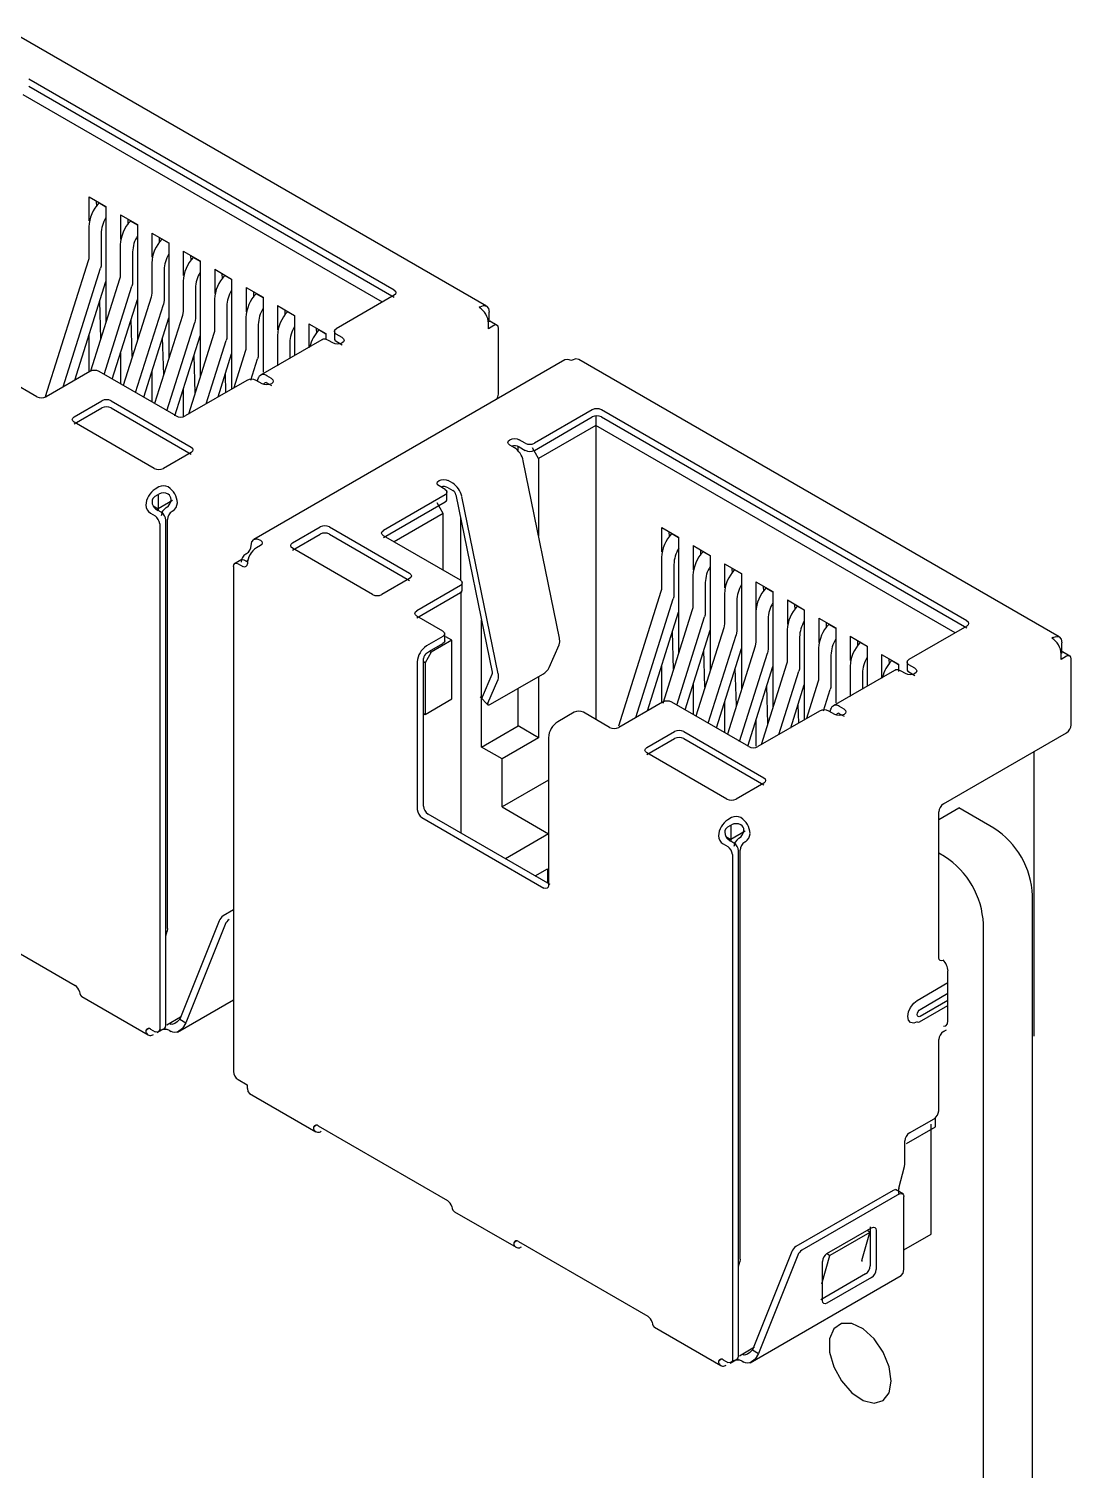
# Model space of a CAD drawing. Header units: millimetres. Extents: x 2 to 1109, y 2 to 430.
# Drawn here: x 103.72 to 127.65, y 73.47 to 106.55 of the extents above; entities that cross this region are included whole.
import ezdxf

# ---------------------------------------------------------------- set-up
doc = ezdxf.new("R2010")
doc.units = ezdxf.units.MM
doc.header["$LTSCALE"] = 0.5
doc.layers.add('几何体', color=7, linetype='Continuous')

msp = doc.modelspace()

# ---------------------------------------------------------------- linework, layer by layer
at = {"layer": '几何体'}
for p, q in [((114.225, 100.182), (103.194, 106.55)), ((112.102, 100.555), (103.716, 105.396)), ((103.716, 105.233), (112.102, 100.392)), ((111.833, 100.278), (103.588, 105.037)), ((105.098, 102.696), (105.487, 102.471)), ((105.098, 102.14), (105.098, 102.696)), ((105.277, 102.475), (105.273, 102.595)), ((105.487, 102.46), (105.326, 102.553)), ((105.487, 102.471), (105.487, 99.812)), ((105.819, 102.28), (106.208, 102.055)), ((105.819, 102.28), (105.819, 101.723)), ((105.094, 102.008), (105.094, 101.314)), ((105.998, 102.059), (105.994, 102.178)), ((106.208, 102.044), (106.048, 102.136)), ((106.208, 102.055), (106.208, 99.395)), ((105.377, 101.845), (105.377, 101.151)), ((105.816, 101.592), (105.816, 100.898)), ((106.54, 101.863), (106.929, 101.639)), ((106.54, 101.863), (106.54, 101.307)), ((106.719, 101.642), (106.715, 101.762)), ((106.929, 101.627), (106.769, 101.72)), ((106.929, 101.639), (106.929, 98.979)), ((106.099, 101.428), (106.099, 100.734)), ((107.262, 101.447), (107.651, 101.222)), ((107.262, 101.447), (107.262, 100.891)), ((107.44, 101.238), (107.437, 101.346)), ((107.651, 101.211), (107.49, 101.304)), ((105.079, 101.222), (104.094, 98.1)), ((104.502, 98.331), (105.362, 101.059)), ((106.537, 101.175), (106.537, 100.481)), ((106.82, 101.012), (106.82, 100.318)), ((107.651, 101.222), (107.651, 98.562)), ((107.983, 101.03), (108.372, 100.806)), ((107.983, 101.03), (107.983, 100.474)), ((108.161, 100.822), (108.158, 100.929)), ((104.773, 98.488), (105.487, 100.752)), ((105.8, 100.806), (105.134, 98.692)), ((105.445, 98.618), (106.083, 100.642)), ((107.258, 100.759), (107.258, 100.065)), ((107.541, 100.596), (107.541, 99.901)), ((108.372, 100.795), (108.211, 100.887)), ((108.372, 100.806), (108.372, 98.279)), ((108.704, 100.614), (109.093, 100.39)), ((108.704, 100.614), (108.704, 100.058)), ((105.371, 99.443), (105.344, 100.299)), ((105.632, 98.51), (106.208, 100.336)), ((106.522, 100.389), (105.883, 98.365)), ((107.979, 100.342), (107.979, 99.648)), ((108.883, 100.393), (108.879, 100.513)), ((109.093, 100.378), (108.933, 100.471)), ((109.093, 100.39), (109.093, 98.67)), ((112.102, 100.433), (110.772, 99.665)), ((106.166, 98.202), (106.804, 100.226)), ((106.354, 98.093), (106.929, 99.919)), ((107.243, 99.973), (106.604, 97.949)), ((108.262, 100.179), (108.262, 99.485)), ((108.701, 99.926), (108.701, 99.232)), ((109.425, 100.198), (109.814, 99.973)), ((109.425, 100.198), (109.425, 99.642)), ((109.604, 99.977), (109.6, 100.097)), ((109.814, 99.962), (109.654, 100.054)), ((109.814, 99.973), (109.814, 99.051)), ((114.075, 100.167), (114.057, 100.157)), ((114.287, 99.832), (114.287, 100.045)), ((106.092, 99.026), (106.065, 99.883)), ((106.887, 97.785), (107.526, 99.81)), ((108.984, 99.763), (108.984, 99.069)), ((110.147, 99.781), (110.536, 99.557)), ((110.147, 99.781), (110.147, 99.225)), ((110.325, 99.561), (110.322, 99.68)), ((110.536, 99.545), (110.375, 99.638)), ((110.731, 99.63), (110.731, 99.415)), ((114.269, 99.667), (114.269, 99.79)), ((114.393, 99.739), (114.269, 99.667)), ((114.466, 99.744), (114.303, 99.838)), ((114.489, 99.731), (114.466, 99.744)), ((114.499, 98.167), (114.499, 99.677)), ((105.098, 98.675), (105.098, 99.519)), ((106.813, 98.61), (106.787, 99.467)), ((107.071, 97.665), (107.651, 99.503)), ((107.964, 99.557), (107.381, 97.707)), ((107.79, 97.943), (108.247, 99.393)), ((110.445, 99.415), (109.031, 98.599)), ((109.422, 99.51), (109.422, 98.816)), ((109.705, 99.346), (109.705, 98.988)), ((110.536, 99.557), (110.536, 99.423)), ((110.698, 99.341), (110.595, 99.4)), ((110.91, 99.463), (110.772, 99.543)), ((110.772, 99.379), (110.91, 99.3)), ((105.819, 99.103), (105.819, 98.402)), ((107.534, 98.194), (107.508, 99.05)), ((108.061, 98.1), (108.372, 99.087)), ((108.685, 99.14), (108.423, 98.309)), ((108.812, 98.483), (108.968, 98.977)), ((116.025, 98.95), (108.883, 94.827)), ((116.192, 98.945), (116.174, 98.935)), ((127.373, 92.592), (116.342, 98.96)), ((105.116, 98.686), (104.112, 98.106)), ((107.096, 97.665), (105.328, 98.686)), ((106.54, 98.686), (106.54, 97.985)), ((108.242, 98.205), (108.229, 98.634)), ((103.899, 98.106), (103.298, 98.453)), ((107.262, 98.27), (107.262, 97.648)), ((108.722, 98.481), (107.308, 97.665)), ((109.072, 98.402), (108.934, 98.481)), ((108.976, 98.52), (108.961, 98.466)), ((109.181, 98.421), (109.284, 98.361)), ((109.284, 98.524), (109.182, 98.583)), ((104.755, 97.645), (105.391, 98.012)), ((105.604, 98.012), (107.442, 96.951)), ((104.755, 97.481), (105.391, 97.849)), ((105.604, 97.849), (107.442, 96.787)), ((116.652, 97.806), (115.322, 97.039)), ((115.322, 96.875), (116.652, 97.643)), ((116.737, 97.664), (116.737, 97.447)), ((125.25, 92.965), (116.864, 97.806)), ((116.864, 97.643), (125.25, 92.801)), ((106.593, 96.461), (104.755, 97.522)), ((116.737, 97.447), (115.421, 96.687)), ((124.981, 92.687), (116.737, 97.447)), ((116.737, 97.447), (116.737, 90.695)), ((114.864, 96.936), (114.76, 96.996)), ((114.948, 96.865), (114.948, 96.964)), ((115.11, 97.039), (114.972, 97.118)), ((114.972, 96.955), (115.11, 96.875)), ((107.442, 96.828), (106.806, 96.461)), ((115.902, 92.562), (115.068, 96.636)), ((115.421, 96.687), (115.28, 96.932)), ((115.421, 96.687), (115.421, 94.911)), ((106.703, 96.034), (106.615, 95.983)), ((113.272, 95.977), (113.134, 96.057)), ((113.448, 96.12), (113.346, 96.179)), ((113.346, 96.016), (113.449, 95.956)), ((106.615, 95.82), (106.685, 95.861)), ((106.685, 95.861), (106.703, 95.871)), ((106.685, 95.861), (106.685, 95.534)), ((107.012, 95.723), (106.685, 95.534)), ((113.272, 95.855), (111.858, 95.038)), ((111.858, 94.875), (113.272, 95.691)), ((113.229, 95.422), (113.088, 95.667)), ((113.313, 95.727), (113.313, 95.942)), ((113.518, 95.856), (114.351, 91.782)), ((114.488, 91.746), (113.654, 95.819)), ((106.509, 95.432), (106.615, 95.371)), ((106.574, 95.599), (106.685, 95.534)), ((106.65, 95.514), (106.685, 95.493)), ((106.685, 95.534), (106.685, 95.493)), ((106.756, 95.453), (106.685, 95.493)), ((106.88, 95.565), (106.862, 95.555)), ((106.898, 85.899), (106.898, 95.289)), ((107.021, 95.483), (107.004, 95.473)), ((113.229, 95.422), (112.105, 94.773)), ((113.229, 94.124), (113.229, 95.422)), ((113.625, 95.33), (113.625, 93.906)), ((106.721, 95.187), (106.721, 83.592)), ((106.862, 83.674), (106.862, 95.269)), ((109.772, 94.749), (110.408, 95.116)), ((109.772, 94.585), (110.408, 94.953)), ((110.62, 95.116), (112.459, 94.055)), ((110.62, 94.953), (112.459, 93.891)), ((118.246, 95.105), (118.635, 94.881)), ((118.246, 94.549), (118.246, 95.105)), ((118.425, 94.897), (118.421, 95.004)), ((118.635, 94.87), (118.475, 94.962)), ((109.033, 94.689), (108.944, 94.638)), ((111.61, 93.565), (109.772, 94.626)), ((113.625, 93.895), (111.858, 94.916)), ((118.635, 94.881), (118.635, 92.221)), ((118.968, 94.689), (119.357, 94.465)), ((118.968, 94.689), (118.968, 94.133)), ((108.61, 94.37), (108.424, 94.263)), ((108.732, 94.312), (108.662, 94.353)), ((108.715, 94.506), (108.697, 94.495)), ((108.732, 94.353), (108.732, 94.312)), ((118.243, 94.418), (118.243, 93.723)), ((119.146, 94.468), (119.143, 94.588)), ((119.357, 94.453), (119.196, 94.546)), ((119.357, 94.465), (119.357, 91.805)), ((108.414, 94.21), (108.414, 82.615)), ((108.52, 94.271), (108.626, 94.21)), ((118.526, 94.254), (118.526, 93.56)), ((118.964, 94.001), (118.964, 93.307)), ((119.689, 94.273), (120.078, 94.048)), ((119.689, 94.273), (119.689, 93.717)), ((119.868, 94.052), (119.864, 94.172)), ((120.078, 94.037), (119.917, 94.13)), ((120.078, 94.048), (120.078, 91.388)), ((112.459, 93.932), (111.822, 93.565)), ((113.625, 93.773), (112.621, 93.193)), ((113.64, 88.09), (113.64, 93.634)), ((113.667, 93.645), (113.667, 93.86)), ((118.228, 93.632), (117.254, 90.545)), ((119.247, 93.838), (119.247, 93.144)), ((120.41, 93.856), (120.799, 93.632)), ((120.41, 93.856), (120.41, 93.198)), ((120.589, 93.636), (120.585, 93.755)), ((120.799, 93.621), (120.638, 93.713)), ((120.799, 93.632), (120.799, 90.972)), ((112.621, 93.03), (113.625, 93.61)), ((117.65, 90.741), (118.51, 93.468)), ((119.685, 93.585), (119.685, 92.891)), ((119.968, 93.422), (119.968, 92.727)), ((121.131, 93.44), (121.52, 93.215)), ((121.131, 93.44), (121.131, 92.884)), ((121.31, 93.219), (121.306, 93.339)), ((121.52, 93.204), (121.36, 93.297)), ((113.222, 92.724), (112.621, 93.071)), ((114.106, 90.065), (114.106, 92.98)), ((117.921, 90.897), (118.635, 93.162)), ((118.949, 93.215), (118.271, 91.065)), ((118.593, 91.028), (119.232, 93.052)), ((120.407, 93.168), (120.407, 92.474)), ((120.689, 93.005), (120.689, 92.311)), ((121.52, 93.215), (121.52, 90.689)), ((121.853, 93.024), (122.241, 92.799)), ((121.853, 93.024), (121.853, 92.467)), ((113.264, 92.474), (113.264, 92.688)), ((118.519, 91.852), (118.492, 92.709)), ((118.781, 90.919), (119.357, 92.745)), ((119.67, 92.799), (119.032, 90.774)), ((119.314, 90.611), (119.953, 92.636)), ((121.128, 92.752), (121.128, 92.058)), ((122.031, 92.803), (122.028, 92.923)), ((122.241, 92.788), (122.081, 92.88)), ((122.241, 92.799), (122.241, 91.08)), ((125.25, 92.842), (123.921, 92.075)), ((113.222, 92.601), (112.848, 92.385)), ((112.918, 92.263), (113.222, 92.438)), ((113.427, 92.516), (112.954, 92.242)), ((113.427, 92.516), (113.293, 92.593)), ((113.427, 91.168), (113.427, 92.516)), ((115.666, 91.891), (115.894, 92.412)), ((119.502, 90.503), (120.078, 92.329)), ((120.391, 92.383), (119.753, 90.358)), ((121.411, 92.589), (121.411, 91.895)), ((121.849, 92.336), (121.849, 91.642)), ((122.574, 92.607), (122.963, 92.383)), ((122.574, 92.607), (122.574, 92.051)), ((122.752, 92.399), (122.749, 92.506)), ((122.963, 92.371), (122.802, 92.464)), ((122.963, 92.383), (122.963, 91.461)), ((127.223, 92.577), (127.205, 92.567)), ((127.435, 92.21), (127.435, 92.454)), ((112.635, 92.018), (112.635, 88.629)), ((112.777, 92.018), (112.777, 92.099)), ((112.777, 90.834), (112.777, 92.018)), ((112.812, 91.997), (112.777, 92.018)), ((112.954, 92.242), (112.812, 91.997)), ((112.812, 91.997), (112.812, 90.813)), ((112.848, 92.222), (112.918, 92.263)), ((112.918, 92.263), (112.954, 92.242)), ((119.24, 91.436), (119.214, 92.293)), ((120.036, 90.195), (120.674, 92.219)), ((122.132, 92.172), (122.132, 91.478)), ((123.295, 92.191), (123.684, 91.966)), ((123.295, 92.191), (123.295, 91.635)), ((123.474, 91.97), (123.47, 92.09)), ((123.684, 91.955), (123.523, 92.048)), ((123.88, 92.039), (123.88, 91.825)), ((127.418, 92.077), (127.418, 92.199)), ((127.541, 92.148), (127.418, 92.077)), ((127.615, 92.153), (127.451, 92.248)), ((127.637, 92.141), (127.615, 92.153)), ((127.647, 90.576), (127.647, 92.087)), ((114.349, 91.732), (114.121, 91.212)), ((114.318, 91.045), (115.52, 91.739)), ((115.421, 91.682), (115.421, 90.278)), ((118.246, 91.085), (118.246, 91.929)), ((119.961, 91.02), (119.935, 91.876)), ((120.223, 90.087), (120.799, 91.913)), ((121.113, 91.966), (120.529, 90.117)), ((120.938, 90.353), (121.395, 91.803)), ((123.594, 91.825), (122.179, 91.008)), ((122.57, 91.919), (122.57, 91.225)), ((122.853, 91.756), (122.853, 91.397)), ((123.684, 91.966), (123.684, 91.8)), ((123.847, 91.75), (123.743, 91.81)), ((124.059, 91.873), (123.921, 91.952)), ((123.921, 91.789), (124.059, 91.709)), ((114.252, 91.075), (114.48, 91.596)), ((114.948, 90.551), (114.948, 91.409)), ((118.968, 91.512), (118.968, 90.811)), ((120.683, 90.603), (120.656, 91.46)), ((121.209, 90.509), (121.52, 91.496)), ((121.834, 91.55), (121.572, 90.719)), ((121.961, 90.892), (122.117, 91.387)), ((112.812, 90.813), (113.427, 91.168)), ((114.078, 91.215), (114.251, 91.035)), ((118.264, 91.095), (117.26, 90.516)), ((120.244, 90.075), (118.476, 91.095)), ((119.689, 91.096), (119.689, 90.395)), ((121.391, 90.614), (121.377, 91.043)), ((122.432, 90.934), (122.33, 90.993)), ((112.777, 88.711), (112.777, 90.834)), ((112.777, 90.834), (112.812, 90.813)), ((116.235, 90.862), (115.86, 90.646)), ((117.048, 90.516), (116.447, 90.862)), ((120.41, 90.679), (120.41, 90.085)), ((121.87, 90.891), (120.456, 90.075)), ((122.22, 90.811), (122.082, 90.891)), ((122.124, 90.929), (122.11, 90.875)), ((122.329, 90.83), (122.432, 90.771)), ((114.106, 90.065), (114.948, 90.551)), ((115.421, 90.278), (114.948, 90.551)), ((117.903, 90.054), (118.54, 90.422)), ((118.752, 90.422), (120.59, 89.36)), ((124.713, 88.76), (127.541, 90.393)), ((114.58, 89.792), (114.106, 90.065)), ((115.421, 90.278), (114.58, 89.792)), ((115.648, 90.279), (115.648, 86.89)), ((117.903, 89.891), (118.54, 90.258)), ((118.752, 90.258), (120.59, 89.197)), ((114.58, 88.69), (114.58, 89.792)), ((119.742, 88.87), (117.903, 89.932)), ((126.799, 83.432), (126.799, 89.964)), ((115.648, 89.306), (114.58, 88.69)), ((120.59, 89.238), (119.954, 88.87)), ((114.58, 88.69), (115.648, 88.073)), ((124.607, 88.402), (125.066, 88.667)), ((125.872, 88.202), (125.066, 88.667)), ((112.742, 88.445), (115.542, 86.829)), ((115.683, 86.91), (112.883, 88.527)), ((119.851, 88.444), (119.763, 88.393)), ((124.607, 85.228), (124.607, 88.576)), ((115.648, 88.073), (114.658, 87.502)), ((119.722, 88.008), (119.834, 87.944)), ((119.763, 88.23), (119.834, 88.27)), ((119.834, 88.27), (119.851, 88.281)), ((119.834, 88.27), (119.834, 87.944)), ((120.161, 88.133), (119.834, 87.944)), ((119.657, 87.842), (119.763, 87.78)), ((119.798, 87.923), (119.834, 87.903)), ((119.834, 87.944), (119.834, 87.903)), ((119.905, 87.862), (119.834, 87.903)), ((120.028, 87.974), (120.011, 87.964)), ((120.011, 76.084), (120.011, 87.678)), ((120.046, 78.309), (120.046, 87.699)), ((120.17, 87.893), (120.152, 87.883)), ((119.869, 87.597), (119.869, 76.002)), ((124.741, 87.549), (124.607, 87.626)), ((115.344, 87.106), (115.627, 87.269)), ((115.627, 87.269), (115.627, 86.943)), ((126.763, 39.65), (126.763, 86.658)), ((101.806, 86.307), (104.776, 84.592)), ((108.084, 86.075), (107.18, 83.817)), ((108.414, 86.325), (108.175, 86.187)), ((106.862, 85.735), (106.89, 85.84)), ((106.898, 85.899), (106.89, 85.84)), ((108.225, 85.994), (107.321, 83.735)), ((125.632, 38.997), (125.632, 86.005)), ((124.819, 83.783), (124.819, 84.926)), ((124.112, 84.249), (124.819, 84.657)), ((124.183, 84.044), (124.819, 84.412)), ((104.934, 84.335), (106.454, 83.458)), ((107.128, 83.522), (108.414, 84.264)), ((124.165, 83.758), (124.819, 84.135)), ((124.819, 84.248), (124.183, 83.881)), ((106.881, 83.685), (107.201, 83.87)), ((106.947, 83.723), (106.982, 83.702)), ((107.18, 83.817), (107.321, 83.735)), ((106.471, 83.605), (106.409, 83.568)), ((106.509, 83.592), (106.615, 83.531)), ((106.666, 83.513), (106.852, 83.62)), ((106.947, 83.559), (106.982, 83.539)), ((124.713, 83.534), (124.783, 83.575)), ((124.607, 81.717), (124.607, 83.35)), ((108.52, 82.431), (108.732, 82.309)), ((108.732, 82.309), (108.732, 82.227)), ((108.784, 82.113), (110.304, 81.235)), ((123.935, 81.207), (124.501, 81.534)), ((124.43, 78.88), (124.43, 81.411)), ((124.536, 81.35), (124.536, 81.563)), ((110.321, 81.382), (110.259, 81.346)), ((110.359, 81.37), (113.328, 79.655)), ((123.87, 80.965), (124.536, 81.35)), ((123.829, 80.492), (123.829, 81.023)), ((123.69, 79.941), (123.822, 80.433)), ((123.822, 80.433), (123.829, 80.492)), ((123.561, 79.889), (121.323, 78.597)), ((123.703, 79.807), (121.465, 78.515)), ((123.798, 79.8), (123.613, 79.907)), ((123.69, 79.941), (123.688, 79.921)), ((123.688, 79.816), (123.688, 79.921)), ((123.809, 78.072), (123.809, 79.746)), ((113.486, 79.398), (114.901, 78.582)), ((122.041, 78.44), (123.066, 79.032)), ((123.023, 78.922), (122.104, 78.391)), ((122.842, 78.276), (123.023, 78.922)), ((123.023, 78.922), (122.966, 78.973)), ((123.031, 79.052), (123.031, 78.154)), ((123.172, 78.97), (123.172, 78.072)), ((123.809, 78.521), (124.43, 78.88)), ((114.917, 78.729), (114.855, 78.693)), ((114.955, 78.716), (117.925, 77.002)), ((121.232, 78.485), (120.328, 76.226)), ((122.046, 78.443), (122.104, 78.391)), ((120.011, 78.144), (120.039, 78.249)), ((120.046, 78.309), (120.039, 78.249)), ((121.374, 78.403), (120.47, 76.145)), ((121.922, 77.745), (122.104, 78.391)), ((121.935, 77.358), (121.935, 78.256)), ((122.842, 78.276), (122.839, 78.255)), ((120.277, 75.931), (123.747, 77.935)), ((122.925, 77.97), (121.9, 77.378)), ((123.066, 77.888), (122.041, 77.297)), ((118.083, 76.745), (119.603, 75.867)), ((120.029, 76.094), (120.377, 76.295)), ((120.095, 76.132), (120.13, 76.112)), ((120.328, 76.226), (120.47, 76.145)), ((119.62, 76.014), (119.557, 75.978)), ((119.657, 76.002), (119.763, 75.941)), ((119.815, 75.923), (120, 76.03)), ((120.095, 75.969), (120.13, 75.948))]:
    msp.add_line(p, q, dxfattribs=at)
at = {"layer": '几何体', "flags": 128}
for points in [[(105.094, 101.314), (105.09, 101.269), (105.079, 101.222)], [(105.377, 101.151), (105.373, 101.106), (105.362, 101.059)], [(105.816, 100.897), (105.812, 100.853), (105.8, 100.806)], [(106.098, 100.734), (106.095, 100.69), (106.083, 100.642)], [(106.537, 100.481), (106.533, 100.436), (106.522, 100.389)], [(106.82, 100.318), (106.816, 100.273), (106.804, 100.226)], [(112.102, 100.555), (112.133, 100.528), (112.143, 100.494), (112.133, 100.46), (112.102, 100.433)], [(107.258, 100.065), (107.254, 100.02), (107.243, 99.973)], [(114.075, 100.167), (114.156, 100.196), (114.225, 100.182), (114.271, 100.129), (114.287, 100.045)], [(107.541, 99.901), (107.537, 99.857), (107.526, 99.81)], [(107.979, 99.648), (107.975, 99.604), (107.964, 99.557)], [(110.772, 99.543), (110.741, 99.57), (110.731, 99.604), (110.742, 99.638), (110.772, 99.665)], [(114.325, 99.825), (114.291, 99.833), (114.251, 99.82)], [(114.499, 99.677), (114.49, 99.718), (114.466, 99.744), (114.432, 99.752), (114.393, 99.739)], [(108.262, 99.485), (108.258, 99.44), (108.247, 99.393)], [(110.595, 99.4), (110.527, 99.427), (110.466, 99.424), (110.447, 99.412)], [(110.91, 99.463), (110.943, 99.435), (110.954, 99.402), (110.943, 99.369), (110.91, 99.341), (110.862, 99.322), (110.804, 99.315), (110.747, 99.322), (110.698, 99.341)], [(110.731, 99.441), (110.741, 99.407), (110.772, 99.379)], [(108.701, 99.232), (108.697, 99.187), (108.685, 99.14)], [(108.983, 99.069), (108.98, 99.024), (108.968, 98.977)], [(116.174, 98.935), (116.093, 98.963), (116.025, 98.95)], [(116.342, 98.96), (116.273, 98.973), (116.192, 98.945)], [(109.284, 98.524), (109.317, 98.496), (109.328, 98.463), (109.317, 98.43), (109.284, 98.402), (109.235, 98.383), (109.178, 98.376), (109.121, 98.383), (109.072, 98.402)], [(104.755, 97.522), (104.724, 97.55), (104.714, 97.584), (104.724, 97.617), (104.755, 97.645)], [(107.442, 96.951), (107.473, 96.923), (107.483, 96.889), (107.473, 96.856), (107.442, 96.828)], [(114.76, 96.996), (114.728, 97.024), (114.716, 97.057), (114.728, 97.09), (114.76, 97.118), (114.809, 97.137), (114.866, 97.144), (114.924, 97.137), (114.972, 97.118)], [(113.134, 96.057), (113.101, 96.085), (113.09, 96.118), (113.101, 96.151), (113.134, 96.179), (113.183, 96.198), (113.24, 96.205), (113.297, 96.198), (113.346, 96.179)], [(113.272, 95.977), (113.303, 95.95), (113.313, 95.916), (113.303, 95.882), (113.272, 95.855)], [(106.544, 95.697), (106.551, 95.65), (106.574, 95.599)], [(113.272, 95.691), (113.303, 95.719), (113.313, 95.753), (113.313, 95.753)], [(111.858, 94.916), (111.827, 94.944), (111.816, 94.977), (111.827, 95.011), (111.858, 95.038)], [(108.821, 94.689), (108.837, 94.774), (108.883, 94.827), (108.952, 94.84), (109.033, 94.812)], [(109.033, 94.812), (109.064, 94.784), (109.074, 94.751), (109.064, 94.717), (109.033, 94.689)], [(109.772, 94.626), (109.741, 94.654), (109.73, 94.687), (109.741, 94.721), (109.772, 94.749)], [(108.662, 94.353), (108.622, 94.365), (108.588, 94.358), (108.588, 94.358)], [(108.414, 94.21), (108.422, 94.25), (108.446, 94.276), (108.481, 94.284), (108.52, 94.271)], [(108.732, 94.271), (108.724, 94.23), (108.7, 94.205), (108.666, 94.197), (108.626, 94.21)], [(112.459, 94.055), (112.49, 94.027), (112.5, 93.993), (112.49, 93.96), (112.459, 93.932)], [(113.625, 93.895), (113.656, 93.868), (113.667, 93.834), (113.656, 93.801), (113.625, 93.773)], [(113.625, 93.61), (113.656, 93.637), (113.667, 93.671), (113.667, 93.671)], [(118.243, 93.723), (118.239, 93.679), (118.227, 93.632)], [(118.526, 93.56), (118.522, 93.515), (118.51, 93.468)], [(118.964, 93.307), (118.96, 93.262), (118.949, 93.215)], [(112.621, 93.071), (112.59, 93.098), (112.58, 93.132), (112.59, 93.166), (112.621, 93.193)], [(119.247, 93.144), (119.243, 93.099), (119.232, 93.052)], [(113.222, 92.601), (113.253, 92.629), (113.264, 92.663), (113.253, 92.696), (113.222, 92.724)], [(119.685, 92.891), (119.681, 92.846), (119.67, 92.799)], [(119.968, 92.727), (119.964, 92.683), (119.953, 92.636)], [(125.25, 92.965), (125.281, 92.937), (125.292, 92.903), (125.281, 92.87), (125.25, 92.842)], [(113.264, 92.499), (113.264, 92.499), (113.253, 92.466), (113.222, 92.438)], [(115.894, 92.412), (115.909, 92.48), (115.902, 92.562)], [(120.407, 92.474), (120.403, 92.43), (120.391, 92.383)], [(120.689, 92.311), (120.685, 92.266), (120.674, 92.219)], [(127.223, 92.577), (127.304, 92.605), (127.373, 92.592), (127.419, 92.539), (127.435, 92.454)], [(121.128, 92.058), (121.124, 92.013), (121.112, 91.966)], [(123.921, 91.952), (123.89, 91.98), (123.88, 92.013), (123.89, 92.047), (123.921, 92.075)], [(127.473, 92.235), (127.439, 92.243), (127.4, 92.23)], [(127.647, 92.087), (127.639, 92.128), (127.615, 92.153), (127.581, 92.161), (127.541, 92.148)], [(114.351, 91.782), (114.354, 91.755), (114.349, 91.732)], [(114.488, 91.746), (114.495, 91.664), (114.48, 91.596)], [(121.411, 91.895), (121.407, 91.85), (121.395, 91.803)], [(123.743, 91.81), (123.675, 91.836), (123.614, 91.834), (123.596, 91.822)], [(124.059, 91.873), (124.091, 91.845), (124.103, 91.812), (124.091, 91.778), (124.059, 91.75), (124.01, 91.732), (123.953, 91.725), (123.895, 91.732), (123.847, 91.75)], [(123.88, 91.85), (123.89, 91.817), (123.921, 91.789)], [(121.849, 91.642), (121.845, 91.597), (121.834, 91.55)], [(122.132, 91.478), (122.128, 91.434), (122.117, 91.387)], [(114.121, 91.212), (114.115, 91.183), (114.122, 91.173)], [(114.252, 91.075), (114.246, 91.046), (114.257, 91.031), (114.282, 91.03), (114.318, 91.045)], [(122.432, 90.934), (122.465, 90.906), (122.476, 90.873), (122.465, 90.84), (122.432, 90.811), (122.384, 90.793), (122.326, 90.786), (122.269, 90.793), (122.22, 90.811)], [(117.903, 89.932), (117.873, 89.959), (117.862, 89.993), (117.872, 90.027), (117.903, 90.054)], [(120.59, 89.36), (120.621, 89.333), (120.632, 89.299), (120.621, 89.265), (120.59, 89.238)], [(119.692, 88.107), (119.7, 88.06), (119.722, 88.008)], [(115.648, 86.89), (115.639, 86.85), (115.615, 86.824), (115.581, 86.816), (115.542, 86.829)], [(124.713, 85.167), (124.674, 85.154), (124.639, 85.162), (124.615, 85.188), (124.607, 85.228)], [(104.877, 84.453), (104.885, 84.409), (104.899, 84.373)], [(104.899, 84.373), (104.927, 84.34), (104.935, 84.337)], [(124.112, 83.759), (124.031, 83.73), (123.962, 83.744), (123.916, 83.797), (123.9, 83.881), (123.916, 83.984), (123.962, 84.09), (124.031, 84.183), (124.112, 84.249)], [(124.183, 83.881), (124.155, 83.872), (124.133, 83.876), (124.117, 83.894), (124.112, 83.922), (124.117, 83.956), (124.133, 83.992), (124.155, 84.023), (124.183, 84.044)], [(107.18, 83.817), (107.119, 83.756), (107.068, 83.72), (107.045, 83.708), (107.022, 83.7), (107, 83.698), (106.982, 83.702)], [(107.321, 83.735), (107.244, 83.607), (107.162, 83.541), (107.114, 83.522), (107.067, 83.516), (107.022, 83.522), (106.982, 83.539)], [(124.112, 83.759), (124.139, 83.749), (124.162, 83.754)], [(124.713, 83.657), (124.767, 83.669), (124.805, 83.713), (124.819, 83.783)], [(106.42, 83.495), (106.409, 83.53), (106.409, 83.569)], [(106.721, 83.592), (106.712, 83.552), (106.688, 83.526), (106.654, 83.518), (106.615, 83.531)], [(106.83, 83.608), (106.854, 83.633), (106.862, 83.674)], [(108.733, 82.227), (108.746, 82.157), (108.784, 82.113), (108.784, 82.113)], [(110.27, 81.272), (110.259, 81.307), (110.259, 81.346)], [(123.635, 79.894), (123.601, 79.902), (123.561, 79.889)], [(123.703, 79.807), (123.742, 79.82), (123.776, 79.812), (123.8, 79.786), (123.809, 79.746)], [(113.429, 79.516), (113.438, 79.472), (113.452, 79.435)], [(113.452, 79.435), (113.479, 79.403), (113.487, 79.4)], [(123.066, 79.032), (123.106, 79.044), (123.14, 79.037), (123.164, 79.011), (123.172, 78.97)], [(114.866, 78.619), (114.855, 78.654), (114.855, 78.693)], [(123.747, 77.935), (123.747, 77.935), (123.793, 77.988), (123.809, 78.072)], [(122.041, 77.297), (122.002, 77.284), (121.967, 77.291), (121.943, 77.317), (121.935, 77.358)], [(118.025, 76.863), (118.034, 76.819), (118.048, 76.782)], [(118.048, 76.782), (118.075, 76.75), (118.083, 76.746)], [(123.518, 75.512), (123.47, 75.838), (123.331, 76.175), (123.122, 76.479), (122.87, 76.707), (122.608, 76.83), (122.373, 76.831), (122.196, 76.709), (122.102, 76.481), (122.102, 76.178), (122.196, 75.841), (122.373, 75.515), (122.608, 75.244), (122.87, 75.065), (123.122, 75.002), (123.331, 75.064), (123.47, 75.242), (123.518, 75.512)], [(120.328, 76.226), (120.267, 76.165), (120.216, 76.129), (120.194, 76.118), (120.17, 76.11), (120.148, 76.108), (120.13, 76.112)], [(120.47, 76.145), (120.392, 76.017), (120.31, 75.951), (120.262, 75.932), (120.215, 75.926), (120.171, 75.932), (120.13, 75.948)], [(119.568, 75.905), (119.557, 75.939), (119.558, 75.978)], [(119.869, 76.002), (119.861, 75.961), (119.837, 75.936), (119.802, 75.928), (119.763, 75.941)], [(119.978, 76.017), (120.002, 76.043), (120.011, 76.084)]]:
    msp.add_lwpolyline(points, dxfattribs=at)
at = {"layer": '几何体'}
for centre, radius, start, end in [((105.949, 101.966), 0.856, 136.6992, 177.1793), ((106.109, 101.828), 0.732, 148.2245, 178.7306), ((106.67, 101.549), 0.856, 136.6992, 177.1793), ((106.831, 101.412), 0.732, 148.2245, 178.7306), ((107.392, 101.133), 0.856, 136.6992, 177.1793), ((107.552, 100.996), 0.732, 148.2245, 178.7306), ((108.113, 100.717), 0.856, 136.6992, 177.1793), ((108.273, 100.579), 0.732, 148.2245, 178.7306), ((108.834, 100.3), 0.856, 136.6992, 177.1793), ((108.994, 100.163), 0.732, 148.2245, 178.7306), ((109.555, 99.884), 0.856, 136.6992, 177.1793), ((109.716, 99.747), 0.732, 148.2245, 178.7306), ((110.277, 99.468), 0.856, 136.6992, 177.1793), ((113.809, 99.769), 0.461, 2.6086, 57.3922), ((110.437, 99.33), 0.732, 148.2245, 178.7306), ((111.021, 99.04), 0.88, 137.1825, 165.8664), ((105.222, 98.47), 0.24, 63.7693, 116.2307), ((109.098, 98.489), 0.126, 48.7391, 165.5816), ((108.828, 98.266), 0.24, 63.7703, 116.2313), ((109.154, 98.387), 0.043, 50.9723, 163.3484), ((104.005, 98.321), 0.24, 243.7693, 296.2307), ((105.497, 97.797), 0.24, 63.7703, 116.2297), ((114.287, 98.176), 0.212, 320.4378, 357.4873), ((105.497, 97.633), 0.24, 63.7735, 116.2265), ((107.202, 97.88), 0.24, 243.7693, 296.2307), ((116.758, 97.591), 0.24, 63.7714, 116.2318), ((116.758, 97.427), 0.24, 63.7714, 116.2318), ((114.869, 96.768), 0.214, 60.9761, 108.0079), ((115.216, 97.254), 0.24, 243.7703, 296.2313), ((114.611, 96.543), 0.467, 11.4976, 57.1963), ((115.216, 97.091), 0.24, 243.7704, 296.2312), ((106.7, 96.676), 0.24, 243.7703, 296.2297), ((106.863, 95.595), 0.461, 122.6093, 177.3913), ((106.809, 95.819), 0.24, 63.769, 116.224), ((106.667, 95.646), 0.461, 2.6086, 57.3922), ((113.242, 95.829), 0.214, 60.9762, 108.0084), ((113.196, 95.727), 0.467, 11.4976, 57.1963), ((113.359, 95.821), 0.163, 12.5545, 56.1394), ((106.642, 95.632), 0.24, 183.7647, 236.2287), ((106.704, 95.687), 0.16, 123.7633, 176.2284), ((106.809, 95.656), 0.24, 63.771, 116.2308), ((106.746, 95.764), 0.24, 303.7637, 356.2322), ((106.826, 95.738), 0.16, 3.7684, 56.2316), ((106.888, 95.683), 0.24, 303.7714, 356.2352), ((106.762, 95.692), 0.21, 206.2226, 237.7815), ((106.481, 95.171), 0.24, 3.7674, 56.2359), ((106.996, 95.355), 0.24, 123.7647, 176.2337), ((106.623, 95.253), 0.24, 3.7668, 56.2348), ((107.137, 95.273), 0.24, 123.7647, 176.2337), ((110.514, 94.901), 0.24, 63.7703, 116.2297), ((110.514, 94.737), 0.24, 63.7735, 116.2265), ((119.097, 94.375), 0.856, 136.6992, 177.1793), ((108.581, 94.705), 0.24, 303.771, 356.2346), ((109.193, 94.25), 0.461, 122.6093, 177.3913), ((119.258, 94.238), 0.732, 148.2245, 178.7306), ((108.83, 94.296), 0.24, 123.7647, 176.2337), ((119.819, 93.959), 0.856, 136.6992, 177.1793), ((119.979, 93.822), 0.732, 148.2245, 178.7306), ((120.54, 93.543), 0.856, 136.6992, 177.1793), ((120.7, 93.405), 0.732, 148.2245, 178.7306), ((121.261, 93.126), 0.856, 136.6992, 177.1793), ((111.716, 93.78), 0.24, 243.7703, 296.2297), ((121.422, 92.989), 0.732, 148.2245, 178.7306), ((121.982, 92.71), 0.856, 136.6992, 177.1793), ((122.143, 92.573), 0.732, 148.2245, 178.7306), ((122.704, 92.294), 0.856, 136.6992, 177.1793), ((113.096, 91.997), 0.461, 122.6093, 177.3913), ((122.864, 92.156), 0.732, 148.2245, 178.7306), ((123.425, 91.877), 0.856, 136.6992, 177.1793), ((126.957, 92.178), 0.461, 2.6086, 57.3922), ((112.937, 92.089), 0.16, 123.7665, 176.2335), ((123.585, 91.74), 0.732, 148.2245, 178.7306), ((124.169, 91.449), 0.88, 137.1825, 165.8664), ((115.311, 92.086), 0.405, 301.136, 331.2436), ((118.37, 90.88), 0.24, 63.7693, 116.2307), ((122.246, 90.899), 0.126, 48.7391, 165.5816), ((116.341, 90.647), 0.24, 63.7687, 116.2297), ((121.976, 90.676), 0.24, 63.7703, 116.2313), ((122.302, 90.797), 0.043, 50.9723, 163.3484), ((116.108, 90.258), 0.461, 122.6093, 177.3913), ((117.154, 90.731), 0.24, 243.7693, 296.2307), ((118.646, 90.206), 0.24, 63.7703, 116.2297), ((127.408, 90.592), 0.24, 303.7641, 356.2327), ((118.646, 90.043), 0.24, 63.7735, 116.2265), ((120.35, 90.29), 0.24, 243.7693, 296.2307), ((113.016, 88.726), 0.24, 183.7652, 236.2332), ((119.848, 89.086), 0.24, 243.7703, 296.2297), ((124.846, 88.56), 0.24, 123.7641, 176.2326), ((112.875, 88.645), 0.24, 183.7652, 236.2332), ((120.011, 88.004), 0.461, 122.6093, 177.3913), ((119.958, 88.229), 0.24, 63.769, 116.224), ((119.815, 88.056), 0.461, 2.6086, 57.3922), ((119.79, 88.041), 0.24, 183.7647, 236.2287), ((119.852, 88.097), 0.16, 123.7633, 176.2284), ((119.911, 88.101), 0.21, 206.2226, 237.7815), ((119.958, 88.065), 0.24, 63.771, 116.2308), ((119.895, 88.174), 0.24, 303.7637, 356.2322), ((119.975, 88.148), 0.16, 3.7684, 56.2316), ((120.036, 88.092), 0.24, 303.7714, 356.2352), ((124.828, 86.57), 1.937, 2.6055, 57.3945), ((119.63, 87.581), 0.24, 3.7674, 56.2359), ((120.144, 87.765), 0.24, 123.7647, 176.2337), ((119.771, 87.663), 0.24, 3.7668, 56.2348), ((120.285, 87.683), 0.24, 123.7647, 176.2337), ((123.697, 85.917), 1.937, 2.6055, 57.3945), ((108.303, 85.99), 0.235, 123.0692, 158.7377), ((108.445, 85.908), 0.235, 123.0692, 158.7377), ((124.429, 84.906), 0.391, 2.913, 43.8452), ((104.643, 84.391), 0.241, 14.8073, 56.4897), ((106.468, 83.542), 0.0645, 50.5509, 156.4013), ((106.51, 83.551), 0.107, 212.0082, 310.5637), ((106.84, 83.344), 0.24, 63.7698, 116.2302), ((124.846, 83.334), 0.24, 123.7526, 176.2281), ((108.653, 82.631), 0.24, 183.7668, 236.2348), ((124.367, 81.733), 0.24, 303.7652, 356.2348), ((110.318, 81.32), 0.0644, 50.5575, 156.4081), ((110.36, 81.329), 0.107, 212.0082, 310.5637), ((124.068, 81.007), 0.24, 123.7647, 176.2337), ((113.195, 79.454), 0.241, 14.8073, 56.4897), ((114.914, 78.667), 0.0644, 50.556, 156.4047), ((114.956, 78.676), 0.107, 212.0082, 310.5637), ((121.452, 78.4), 0.235, 123.0692, 158.7377), ((121.593, 78.318), 0.235, 123.0692, 158.7377), ((122.174, 78.24), 0.24, 123.7663, 176.2338), ((122.792, 78.17), 0.24, 303.7663, 356.2337), ((122.933, 78.088), 0.24, 303.7663, 356.2338), ((117.791, 76.801), 0.241, 14.8073, 56.4897), ((119.616, 75.952), 0.0645, 50.5509, 156.4013), ((119.658, 75.961), 0.107, 212.0082, 310.5637), ((119.989, 75.754), 0.24, 63.7698, 116.2302)]:
    msp.add_arc(centre, radius, start, end, dxfattribs=at)

doc.saveas('drawing.dxf')
